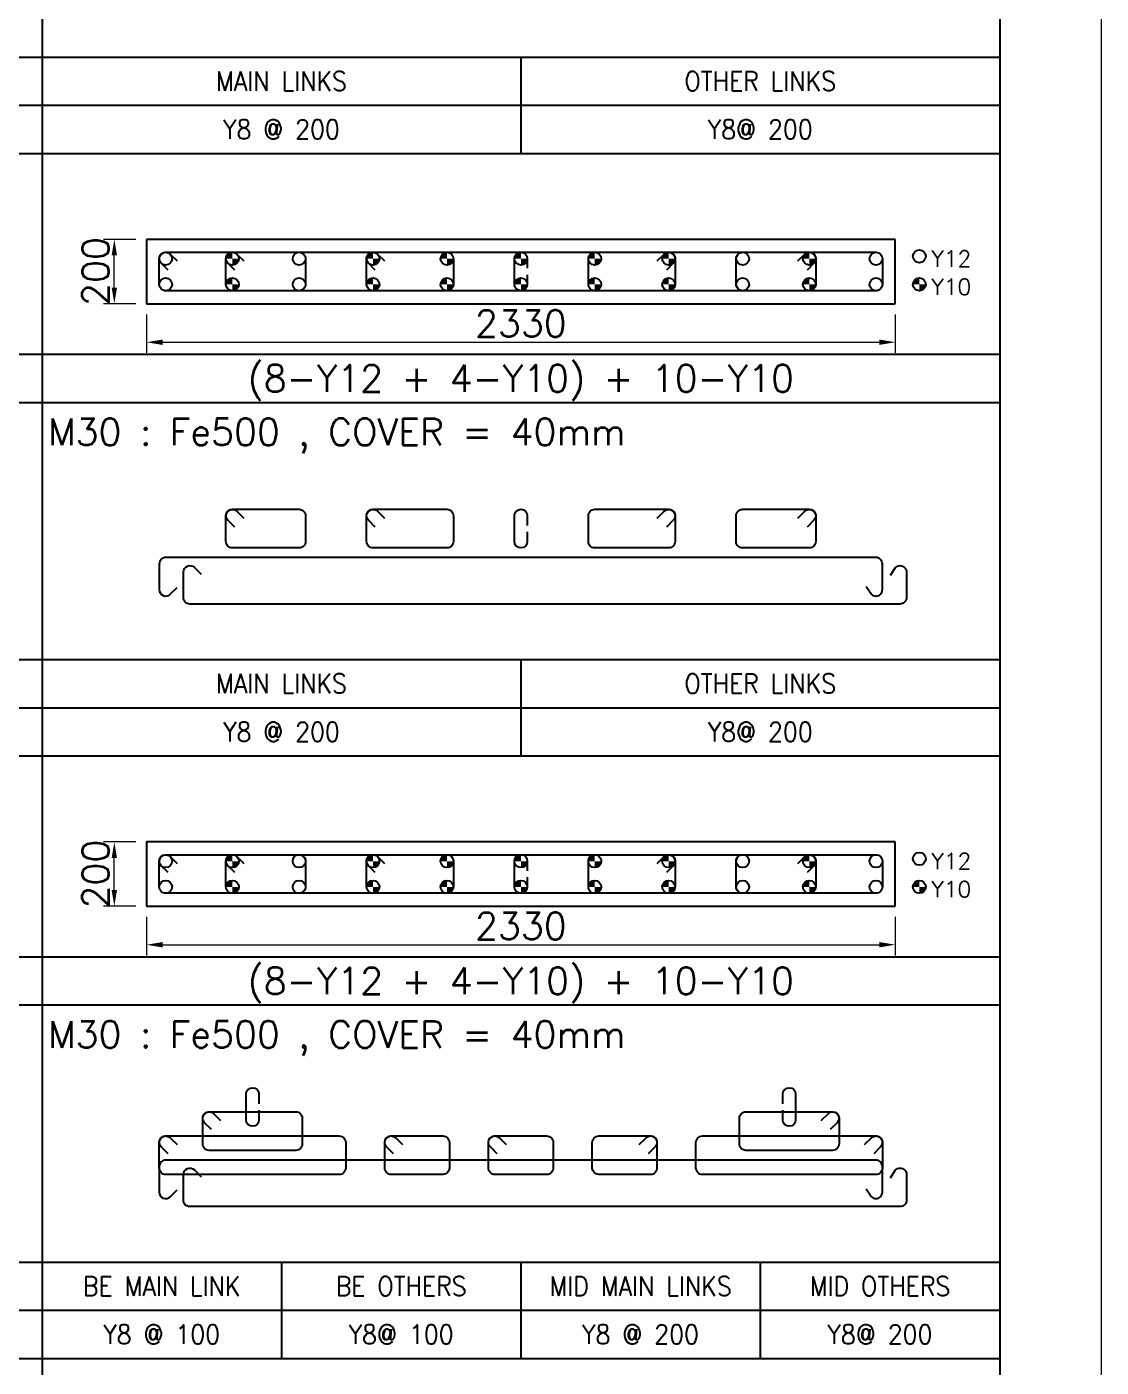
# Model space of a CAD drawing. Header units: millimetres. Extents: x -28339001 to -28288919, y 786803 to 887141.
# Drawn here: x -28324686 to -28314656, y 849219 to 861733 of the extents above; entities that cross this region are included whole.
import ezdxf
from ezdxf.enums import TextEntityAlignment as Align

# ---------------------------------------------------------------- set-up
doc = ezdxf.new("R2010")
doc.units = ezdxf.units.MM
doc.header["$LTSCALE"] = 1000
doc.header["$MEASUREMENT"] = 0
doc.header["$PDMODE"] = 34
doc.header["$PDSIZE"] = -8
doc.layers.get('0').update_dxf_attribs({"lineweight": 5})
for name, color, linetype in [('04 NORMAL TEXT.', 4, 'Continuous'), ('09 COL TEXT-SCH', 2, 'Continuous'), ('14 REINF', 6, 'Continuous'), ('22 TABLE FRAME', 5, 'Continuous'), ('23 STIRRUPS', 5, 'Continuous'), ('TEXT', 4, 'Continuous')]:
    doc.layers.add(name, color=color, linetype=linetype)
doc.layers.add('19 COLUMN', color=1, linetype='Continuous', lineweight=25)
doc.styles.add('ROMANS', font='simplex.shx')
doc.dimstyles.new('D 50', dxfattribs={"dimscale": 100, "dimtxt": 3, "dimasz": 1.5, "dimexe": 1, "dimexo": 1, "dimgap": 0.5, "dimtad": 1, "dimdec": 0, "dimdsep": 46, "dimtxsty": 'ROMANS', "dimcen": 2.5, "dimclrd": 5, "dimclre": 5, "dimclrt": 4, "dimadec": 0, "dimazin": 0, "dimtfac": 1, "dimtdec": 0, "dimtmove": 0, "dimatfit": 3, "dimfxl": 1, "dimlwd": 0, "dimlwe": 0, "dimarcsym": 0})

# ---------------------------------------------------------------- blocks, each defined once
blk = doc.blocks.new('*D52')
at = {"color": 5, "lineweight": 0, "transparency": 16777216}
for p, q in [((-28323568.5659, 853423.0245), (-28323568.5659, 853063.0245)), ((-28316578.5659, 853423.0245), (-28316578.5659, 853063.0245)), ((-28323418.5659, 853163.0245), (-28316728.5659, 853163.0245))]:
    blk.add_line(p, q, dxfattribs=at)
at = {"color": 5, "transparency": 16777216}
for points in [[(-28323418.5659, 853188.0245), (-28323418.5659, 853138.0245), (-28323568.5659, 853163.0245)], [(-28316728.5659, 853138.0245), (-28316728.5659, 853188.0245), (-28316578.5659, 853163.0245)]]:
    blk.add_solid(points, dxfattribs=at)
at = {"layer": 'Defpoints', "color": 0, "transparency": 16777216}
for p in [(-28323568.5659, 853523.0245), (-28316578.5659, 853523.0245), (-28316578.5659, 853163.0245)]:
    blk.add_point(p, dxfattribs=at)
at = {"color": 4, "transparency": 16777216, "insert": (-28320073.5659, 853338.0245), "char_height": 250, "attachment_point": 5, "style": 'ROMANS'}
blk.add_mtext('2330', dxfattribs=at)
blk = doc.blocks.new('*D53')
at = {"color": 5, "lineweight": 0, "transparency": 16777216}
for p, q in [((-28323668.5659, 854123.0245), (-28323968.5659, 854123.0245)), ((-28323868.5659, 853673.0245), (-28323868.5659, 853973.0245)), ((-28323668.5659, 853523.0245), (-28323968.5659, 853523.0245))]:
    blk.add_line(p, q, dxfattribs=at)
at = {"color": 5, "transparency": 16777216}
for points in [[(-28323843.5659, 853973.0245), (-28323893.5659, 853973.0245), (-28323868.5659, 854123.0245)], [(-28323893.5659, 853673.0245), (-28323843.5659, 853673.0245), (-28323868.5659, 853523.0245)]]:
    blk.add_solid(points, dxfattribs=at)
at = {"layer": 'Defpoints', "color": 0, "transparency": 16777216}
for p in [(-28323868.5659, 854123.0245), (-28323568.5659, 854123.0245), (-28323568.5659, 853523.0245)]:
    blk.add_point(p, dxfattribs=at)
at = {"color": 4, "transparency": 16777216, "insert": (-28324043.5659, 853823.0245), "char_height": 250, "attachment_point": 5, "rotation": 90, "style": 'ROMANS'}
blk.add_mtext('200', dxfattribs=at)
blk = doc.blocks.new('*D54')
at = {"color": 5, "lineweight": 0, "transparency": 16777216}
for p, q in [((-28323568.5659, 859048.0245), (-28323568.5659, 858688.0245)), ((-28316578.5659, 859048.0245), (-28316578.5659, 858688.0245)), ((-28323418.5659, 858788.0245), (-28316728.5659, 858788.0245))]:
    blk.add_line(p, q, dxfattribs=at)
at = {"color": 5, "transparency": 16777216}
for points in [[(-28323418.5659, 858813.0245), (-28323418.5659, 858763.0245), (-28323568.5659, 858788.0245)], [(-28316728.5659, 858763.0245), (-28316728.5659, 858813.0245), (-28316578.5659, 858788.0245)]]:
    blk.add_solid(points, dxfattribs=at)
at = {"layer": 'Defpoints', "color": 0, "transparency": 16777216}
for p in [(-28323568.5659, 859148.0245), (-28316578.5659, 859148.0245), (-28316578.5659, 858788.0245)]:
    blk.add_point(p, dxfattribs=at)
at = {"color": 4, "transparency": 16777216, "insert": (-28320073.5659, 858963.0245), "char_height": 250, "attachment_point": 5, "style": 'ROMANS'}
blk.add_mtext('2330', dxfattribs=at)
blk = doc.blocks.new('*D139')
at = {"color": 5, "lineweight": 0, "transparency": 16777216}
for p, q in [((-28323668.5659, 859748.0245), (-28323968.5659, 859748.0245)), ((-28323868.5659, 859298.0245), (-28323868.5659, 859598.0245)), ((-28323668.5659, 859148.0245), (-28323968.5659, 859148.0245))]:
    blk.add_line(p, q, dxfattribs=at)
at = {"color": 5, "transparency": 16777216}
for points in [[(-28323843.5659, 859598.0245), (-28323893.5659, 859598.0245), (-28323868.5659, 859748.0245)], [(-28323893.5659, 859298.0245), (-28323843.5659, 859298.0245), (-28323868.5659, 859148.0245)]]:
    blk.add_solid(points, dxfattribs=at)
at = {"layer": 'Defpoints', "color": 0, "transparency": 16777216}
for p in [(-28323868.5659, 859748.0245), (-28323568.5659, 859748.0245), (-28323568.5659, 859148.0245)]:
    blk.add_point(p, dxfattribs=at)
at = {"color": 4, "transparency": 16777216, "insert": (-28324043.5659, 859448.0245), "char_height": 250, "attachment_point": 5, "rotation": 90, "style": 'ROMANS'}
blk.add_mtext('200', dxfattribs=at)

msp = doc.modelspace()

# ---------------------------------------------------------------- hatches: boundary and pattern name
at = {"layer": '14 REINF'}
h = msp.add_hatch(color=6, dxfattribs=at)
edge = h.paths.add_edge_path(flags=0)
edge.add_line((-28322826.1, 859568), (-28322766.1, 859568))
edge.add_line((-28322766.1, 859568), (-28322766.1, 859628))
edge.add_arc((-28322766.1, 859568), 60, 90, 180)
edge = h.paths.add_edge_path(flags=0)
edge.add_line((-28322706.1, 859568), (-28322766.1, 859568))
edge.add_line((-28322766.1, 859568), (-28322766.1, 859508))
edge.add_arc((-28322766.1, 859568), 60, 270, 360)
h = msp.add_hatch(color=6, dxfattribs=at)
edge = h.paths.add_edge_path(flags=0)
edge.add_line((-28321513.6, 859568), (-28321453.6, 859568))
edge.add_line((-28321453.6, 859568), (-28321453.6, 859628))
edge.add_arc((-28321453.6, 859568), 60, 90, 180)
edge = h.paths.add_edge_path(flags=0)
edge.add_line((-28321393.6, 859568), (-28321453.6, 859568))
edge.add_line((-28321453.6, 859568), (-28321453.6, 859508))
edge.add_arc((-28321453.6, 859568), 60, 270, 360)
h = msp.add_hatch(color=6, dxfattribs=at)
edge = h.paths.add_edge_path(flags=0)
edge.add_line((-28320823.6, 859568), (-28320763.6, 859568))
edge.add_line((-28320763.6, 859568), (-28320763.6, 859628))
edge.add_arc((-28320763.6, 859568), 60, 90, 180)
edge = h.paths.add_edge_path(flags=0)
edge.add_line((-28320703.6, 859568), (-28320763.6, 859568))
edge.add_line((-28320763.6, 859568), (-28320763.6, 859508))
edge.add_arc((-28320763.6, 859568), 60, 270, 360)
h = msp.add_hatch(color=6, dxfattribs=at)
edge = h.paths.add_edge_path(flags=0)
edge.add_line((-28320133.6, 859568), (-28320073.6, 859568))
edge.add_line((-28320073.6, 859568), (-28320073.6, 859628))
edge.add_arc((-28320073.6, 859568), 60, 90, 180)
edge = h.paths.add_edge_path(flags=0)
edge.add_line((-28320013.6, 859568), (-28320073.6, 859568))
edge.add_line((-28320073.6, 859568), (-28320073.6, 859508))
edge.add_arc((-28320073.6, 859568), 60, 270, 360)
h = msp.add_hatch(color=6, dxfattribs=at)
edge = h.paths.add_edge_path(flags=0)
edge.add_line((-28319443.6, 859568), (-28319383.6, 859568))
edge.add_line((-28319383.6, 859568), (-28319383.6, 859628))
edge.add_arc((-28319383.6, 859568), 60, 90, 180)
edge = h.paths.add_edge_path(flags=0)
edge.add_line((-28319323.6, 859568), (-28319383.6, 859568))
edge.add_line((-28319383.6, 859568), (-28319383.6, 859508))
edge.add_arc((-28319383.6, 859568), 60, 270, 360)
h = msp.add_hatch(color=6, dxfattribs=at)
edge = h.paths.add_edge_path(flags=0)
edge.add_line((-28318753.6, 859568), (-28318693.6, 859568))
edge.add_line((-28318693.6, 859568), (-28318693.6, 859628))
edge.add_arc((-28318693.6, 859568), 60, 90, 180)
edge = h.paths.add_edge_path(flags=0)
edge.add_line((-28318633.6, 859568), (-28318693.6, 859568))
edge.add_line((-28318693.6, 859568), (-28318693.6, 859508))
edge.add_arc((-28318693.6, 859568), 60, 270, 360)
h = msp.add_hatch(color=6, dxfattribs=at)
edge = h.paths.add_edge_path(flags=0)
edge.add_line((-28317441.1, 859568), (-28317381.1, 859568))
edge.add_line((-28317381.1, 859568), (-28317381.1, 859628))
edge.add_arc((-28317381.1, 859568), 60, 90, 180)
edge = h.paths.add_edge_path(flags=0)
edge.add_line((-28317321.1, 859568), (-28317381.1, 859568))
edge.add_line((-28317381.1, 859568), (-28317381.1, 859508))
edge.add_arc((-28317381.1, 859568), 60, 270, 360)
h = msp.add_hatch(color=6, dxfattribs=at)
edge = h.paths.add_edge_path(flags=0)
edge.add_line((-28322826.1, 859328), (-28322766.1, 859328))
edge.add_line((-28322766.1, 859328), (-28322766.1, 859388))
edge.add_arc((-28322766.1, 859328), 60, 90, 180)
edge = h.paths.add_edge_path(flags=0)
edge.add_line((-28322706.1, 859328), (-28322766.1, 859328))
edge.add_line((-28322766.1, 859328), (-28322766.1, 859268))
edge.add_arc((-28322766.1, 859328), 60, 270, 360)
h = msp.add_hatch(color=6, dxfattribs=at)
edge = h.paths.add_edge_path(flags=0)
edge.add_line((-28321513.6, 859328), (-28321453.6, 859328))
edge.add_line((-28321453.6, 859328), (-28321453.6, 859388))
edge.add_arc((-28321453.6, 859328), 60, 90, 180)
edge = h.paths.add_edge_path(flags=0)
edge.add_line((-28321393.6, 859328), (-28321453.6, 859328))
edge.add_line((-28321453.6, 859328), (-28321453.6, 859268))
edge.add_arc((-28321453.6, 859328), 60, 270, 360)
h = msp.add_hatch(color=6, dxfattribs=at)
edge = h.paths.add_edge_path(flags=0)
edge.add_line((-28320823.6, 859328), (-28320763.6, 859328))
edge.add_line((-28320763.6, 859328), (-28320763.6, 859388))
edge.add_arc((-28320763.6, 859328), 60, 90, 180)
edge = h.paths.add_edge_path(flags=0)
edge.add_line((-28320703.6, 859328), (-28320763.6, 859328))
edge.add_line((-28320763.6, 859328), (-28320763.6, 859268))
edge.add_arc((-28320763.6, 859328), 60, 270, 360)
h = msp.add_hatch(color=6, dxfattribs=at)
edge = h.paths.add_edge_path(flags=0)
edge.add_line((-28320133.6, 859328), (-28320073.6, 859328))
edge.add_line((-28320073.6, 859328), (-28320073.6, 859388))
edge.add_arc((-28320073.6, 859328), 60, 90, 180)
edge = h.paths.add_edge_path(flags=0)
edge.add_line((-28320013.6, 859328), (-28320073.6, 859328))
edge.add_line((-28320073.6, 859328), (-28320073.6, 859268))
edge.add_arc((-28320073.6, 859328), 60, 270, 360)
h = msp.add_hatch(color=6, dxfattribs=at)
edge = h.paths.add_edge_path(flags=0)
edge.add_line((-28319443.6, 859328), (-28319383.6, 859328))
edge.add_line((-28319383.6, 859328), (-28319383.6, 859388))
edge.add_arc((-28319383.6, 859328), 60, 90, 180)
edge = h.paths.add_edge_path(flags=0)
edge.add_line((-28319323.6, 859328), (-28319383.6, 859328))
edge.add_line((-28319383.6, 859328), (-28319383.6, 859268))
edge.add_arc((-28319383.6, 859328), 60, 270, 360)
h = msp.add_hatch(color=6, dxfattribs=at)
edge = h.paths.add_edge_path(flags=0)
edge.add_line((-28318753.6, 859328), (-28318693.6, 859328))
edge.add_line((-28318693.6, 859328), (-28318693.6, 859388))
edge.add_arc((-28318693.6, 859328), 60, 90, 180)
edge = h.paths.add_edge_path(flags=0)
edge.add_line((-28318633.6, 859328), (-28318693.6, 859328))
edge.add_line((-28318693.6, 859328), (-28318693.6, 859268))
edge.add_arc((-28318693.6, 859328), 60, 270, 360)
h = msp.add_hatch(color=6, dxfattribs=at)
edge = h.paths.add_edge_path(flags=0)
edge.add_line((-28317441.1, 859328), (-28317381.1, 859328))
edge.add_line((-28317381.1, 859328), (-28317381.1, 859388))
edge.add_arc((-28317381.1, 859328), 60, 90, 180)
edge = h.paths.add_edge_path(flags=0)
edge.add_line((-28317321.1, 859328), (-28317381.1, 859328))
edge.add_line((-28317381.1, 859328), (-28317381.1, 859268))
edge.add_arc((-28317381.1, 859328), 60, 270, 360)
h = msp.add_hatch(color=6, dxfattribs=at)
edge = h.paths.add_edge_path(flags=0)
edge.add_line((-28316413.6, 859328), (-28316353.6, 859328))
edge.add_line((-28316353.6, 859328), (-28316353.6, 859388))
edge.add_arc((-28316353.6, 859328), 60, 90, 180)
edge = h.paths.add_edge_path(flags=0)
edge.add_line((-28316293.6, 859328), (-28316353.6, 859328))
edge.add_line((-28316353.6, 859328), (-28316353.6, 859268))
edge.add_arc((-28316353.6, 859328), 60, 270, 360)
h = msp.add_hatch(color=6, dxfattribs=at)
edge = h.paths.add_edge_path(flags=0)
edge.add_line((-28322826.1, 853943), (-28322766.1, 853943))
edge.add_line((-28322766.1, 853943), (-28322766.1, 854003))
edge.add_arc((-28322766.1, 853943), 60, 90, 180)
edge = h.paths.add_edge_path(flags=0)
edge.add_line((-28322706.1, 853943), (-28322766.1, 853943))
edge.add_line((-28322766.1, 853943), (-28322766.1, 853883))
edge.add_arc((-28322766.1, 853943), 60, 270, 360)
h = msp.add_hatch(color=6, dxfattribs=at)
edge = h.paths.add_edge_path(flags=0)
edge.add_line((-28321513.6, 853943), (-28321453.6, 853943))
edge.add_line((-28321453.6, 853943), (-28321453.6, 854003))
edge.add_arc((-28321453.6, 853943), 60, 90, 180)
edge = h.paths.add_edge_path(flags=0)
edge.add_line((-28321393.6, 853943), (-28321453.6, 853943))
edge.add_line((-28321453.6, 853943), (-28321453.6, 853883))
edge.add_arc((-28321453.6, 853943), 60, 270, 360)
h = msp.add_hatch(color=6, dxfattribs=at)
edge = h.paths.add_edge_path(flags=0)
edge.add_line((-28320823.6, 853943), (-28320763.6, 853943))
edge.add_line((-28320763.6, 853943), (-28320763.6, 854003))
edge.add_arc((-28320763.6, 853943), 60, 90, 180)
edge = h.paths.add_edge_path(flags=0)
edge.add_line((-28320703.6, 853943), (-28320763.6, 853943))
edge.add_line((-28320763.6, 853943), (-28320763.6, 853883))
edge.add_arc((-28320763.6, 853943), 60, 270, 360)
h = msp.add_hatch(color=6, dxfattribs=at)
edge = h.paths.add_edge_path(flags=0)
edge.add_line((-28320133.6, 853943), (-28320073.6, 853943))
edge.add_line((-28320073.6, 853943), (-28320073.6, 854003))
edge.add_arc((-28320073.6, 853943), 60, 90, 180)
edge = h.paths.add_edge_path(flags=0)
edge.add_line((-28320013.6, 853943), (-28320073.6, 853943))
edge.add_line((-28320073.6, 853943), (-28320073.6, 853883))
edge.add_arc((-28320073.6, 853943), 60, 270, 360)
h = msp.add_hatch(color=6, dxfattribs=at)
edge = h.paths.add_edge_path(flags=0)
edge.add_line((-28319443.6, 853943), (-28319383.6, 853943))
edge.add_line((-28319383.6, 853943), (-28319383.6, 854003))
edge.add_arc((-28319383.6, 853943), 60, 90, 180)
edge = h.paths.add_edge_path(flags=0)
edge.add_line((-28319323.6, 853943), (-28319383.6, 853943))
edge.add_line((-28319383.6, 853943), (-28319383.6, 853883))
edge.add_arc((-28319383.6, 853943), 60, 270, 360)
h = msp.add_hatch(color=6, dxfattribs=at)
edge = h.paths.add_edge_path(flags=0)
edge.add_line((-28318753.6, 853943), (-28318693.6, 853943))
edge.add_line((-28318693.6, 853943), (-28318693.6, 854003))
edge.add_arc((-28318693.6, 853943), 60, 90, 180)
edge = h.paths.add_edge_path(flags=0)
edge.add_line((-28318633.6, 853943), (-28318693.6, 853943))
edge.add_line((-28318693.6, 853943), (-28318693.6, 853883))
edge.add_arc((-28318693.6, 853943), 60, 270, 360)
h = msp.add_hatch(color=6, dxfattribs=at)
edge = h.paths.add_edge_path(flags=0)
edge.add_line((-28317441.1, 853943), (-28317381.1, 853943))
edge.add_line((-28317381.1, 853943), (-28317381.1, 854003))
edge.add_arc((-28317381.1, 853943), 60, 90, 180)
edge = h.paths.add_edge_path(flags=0)
edge.add_line((-28317321.1, 853943), (-28317381.1, 853943))
edge.add_line((-28317381.1, 853943), (-28317381.1, 853883))
edge.add_arc((-28317381.1, 853943), 60, 270, 360)
h = msp.add_hatch(color=6, dxfattribs=at)
edge = h.paths.add_edge_path(flags=0)
edge.add_line((-28322826.1, 853703), (-28322766.1, 853703))
edge.add_line((-28322766.1, 853703), (-28322766.1, 853763))
edge.add_arc((-28322766.1, 853703), 60, 90, 180)
edge = h.paths.add_edge_path(flags=0)
edge.add_line((-28322706.1, 853703), (-28322766.1, 853703))
edge.add_line((-28322766.1, 853703), (-28322766.1, 853643))
edge.add_arc((-28322766.1, 853703), 60, 270, 360)
h = msp.add_hatch(color=6, dxfattribs=at)
edge = h.paths.add_edge_path(flags=0)
edge.add_line((-28321513.6, 853703), (-28321453.6, 853703))
edge.add_line((-28321453.6, 853703), (-28321453.6, 853763))
edge.add_arc((-28321453.6, 853703), 60, 90, 180)
edge = h.paths.add_edge_path(flags=0)
edge.add_line((-28321393.6, 853703), (-28321453.6, 853703))
edge.add_line((-28321453.6, 853703), (-28321453.6, 853643))
edge.add_arc((-28321453.6, 853703), 60, 270, 360)
h = msp.add_hatch(color=6, dxfattribs=at)
edge = h.paths.add_edge_path(flags=0)
edge.add_line((-28320823.6, 853703), (-28320763.6, 853703))
edge.add_line((-28320763.6, 853703), (-28320763.6, 853763))
edge.add_arc((-28320763.6, 853703), 60, 90, 180)
edge = h.paths.add_edge_path(flags=0)
edge.add_line((-28320703.6, 853703), (-28320763.6, 853703))
edge.add_line((-28320763.6, 853703), (-28320763.6, 853643))
edge.add_arc((-28320763.6, 853703), 60, 270, 360)
h = msp.add_hatch(color=6, dxfattribs=at)
edge = h.paths.add_edge_path(flags=0)
edge.add_line((-28320133.6, 853703), (-28320073.6, 853703))
edge.add_line((-28320073.6, 853703), (-28320073.6, 853763))
edge.add_arc((-28320073.6, 853703), 60, 90, 180)
edge = h.paths.add_edge_path(flags=0)
edge.add_line((-28320013.6, 853703), (-28320073.6, 853703))
edge.add_line((-28320073.6, 853703), (-28320073.6, 853643))
edge.add_arc((-28320073.6, 853703), 60, 270, 360)
h = msp.add_hatch(color=6, dxfattribs=at)
edge = h.paths.add_edge_path(flags=0)
edge.add_line((-28319443.6, 853703), (-28319383.6, 853703))
edge.add_line((-28319383.6, 853703), (-28319383.6, 853763))
edge.add_arc((-28319383.6, 853703), 60, 90, 180)
edge = h.paths.add_edge_path(flags=0)
edge.add_line((-28319323.6, 853703), (-28319383.6, 853703))
edge.add_line((-28319383.6, 853703), (-28319383.6, 853643))
edge.add_arc((-28319383.6, 853703), 60, 270, 360)
h = msp.add_hatch(color=6, dxfattribs=at)
edge = h.paths.add_edge_path(flags=0)
edge.add_line((-28318753.6, 853703), (-28318693.6, 853703))
edge.add_line((-28318693.6, 853703), (-28318693.6, 853763))
edge.add_arc((-28318693.6, 853703), 60, 90, 180)
edge = h.paths.add_edge_path(flags=0)
edge.add_line((-28318633.6, 853703), (-28318693.6, 853703))
edge.add_line((-28318693.6, 853703), (-28318693.6, 853643))
edge.add_arc((-28318693.6, 853703), 60, 270, 360)
h = msp.add_hatch(color=6, dxfattribs=at)
edge = h.paths.add_edge_path(flags=0)
edge.add_line((-28317441.1, 853703), (-28317381.1, 853703))
edge.add_line((-28317381.1, 853703), (-28317381.1, 853763))
edge.add_arc((-28317381.1, 853703), 60, 90, 180)
edge = h.paths.add_edge_path(flags=0)
edge.add_line((-28317321.1, 853703), (-28317381.1, 853703))
edge.add_line((-28317381.1, 853703), (-28317381.1, 853643))
edge.add_arc((-28317381.1, 853703), 60, 270, 360)
h = msp.add_hatch(color=6, dxfattribs=at)
edge = h.paths.add_edge_path(flags=0)
edge.add_line((-28316413.6, 853703), (-28316353.6, 853703))
edge.add_line((-28316353.6, 853703), (-28316353.6, 853763))
edge.add_arc((-28316353.6, 853703), 60, 90, 180)
edge = h.paths.add_edge_path(flags=0)
edge.add_line((-28316293.6, 853703), (-28316353.6, 853703))
edge.add_line((-28316353.6, 853703), (-28316353.6, 853643))
edge.add_arc((-28316353.6, 853703), 60, 270, 360)

# ---------------------------------------------------------------- linework, layer by layer
msp.add_lwpolyline([(-28339000.9, 869475.8), (-28314656.1, 869475.8), (-28314656.1, 801975.8), (-28339000.9, 801975.8)], close=True)
at = {"layer": '14 REINF', "color": 6}
for centre in [(-28323388.6, 859568), (-28322766.1, 859568), (-28322143.6, 859568), (-28321453.6, 859568), (-28320763.6, 859568), (-28320073.6, 859568), (-28319383.6, 859568), (-28318693.6, 859568), (-28318003.6, 859568), (-28317381.1, 859568), (-28316758.6, 859568), (-28316353.6, 859590.5), (-28323388.6, 859328), (-28322766.1, 859328), (-28322143.6, 859328), (-28321453.6, 859328), (-28320763.6, 859328), (-28320073.6, 859328), (-28319383.6, 859328), (-28318693.6, 859328), (-28318003.6, 859328), (-28317381.1, 859328), (-28316758.6, 859328), (-28316353.6, 859328), (-28323388.6, 853943), (-28322766.1, 853943), (-28322143.6, 853943), (-28321453.6, 853943), (-28320763.6, 853943), (-28320073.6, 853943), (-28319383.6, 853943), (-28318693.6, 853943), (-28318003.6, 853943), (-28317381.1, 853943), (-28316758.6, 853943), (-28316353.6, 853965.5), (-28323388.6, 853703), (-28322766.1, 853703), (-28322143.6, 853703), (-28321453.6, 853703), (-28320763.6, 853703), (-28320073.6, 853703), (-28319383.6, 853703), (-28318693.6, 853703), (-28318003.6, 853703), (-28317381.1, 853703), (-28316758.6, 853703), (-28316353.6, 853703)]:
    msp.add_circle(centre, 60, dxfattribs=at)
at = {"layer": '19 COLUMN', "color": 4}
for points in [[(-28316578.6, 859748), (-28323568.6, 859748)], [(-28323568.6, 859748), (-28323568.6, 859148)], [(-28316578.6, 859148), (-28316578.6, 859748)], [(-28323568.6, 859148), (-28316578.6, 859148)], [(-28316578.6, 854123), (-28323568.6, 854123)], [(-28323568.6, 854123), (-28323568.6, 853523)], [(-28316578.6, 853523), (-28316578.6, 854123)], [(-28323568.6, 853523), (-28316578.6, 853523)]]:
    msp.add_lwpolyline(points, dxfattribs=at)
at = {"layer": '22 TABLE FRAME', "color": 5, "linetype": 'Continuous'}
for p, q in [((-28324543.6, 863850.8), (-28324543.6, 789225.8)), ((-28315603.6, 863850.8), (-28315603.6, 789225.8)), ((-28332493.6, 861450.8), (-28315603.6, 861450.8)), ((-28320073.6, 861450.8), (-28320073.6, 860550.8)), ((-28332493.6, 861000.8), (-28315603.6, 861000.8)), ((-28332493.6, 860550.8), (-28315603.6, 860550.8)), ((-28332493.6, 858675.8), (-28315603.6, 858675.8)), ((-28336993.6, 858225.8), (-28315603.6, 858225.8)), ((-28332493.6, 855825.8), (-28315603.6, 855825.8)), ((-28320073.6, 855825.8), (-28320073.6, 854925.8)), ((-28332493.6, 855375.8), (-28315603.6, 855375.8)), ((-28332493.6, 854925.8), (-28315603.6, 854925.8)), ((-28332493.6, 853050.8), (-28315603.6, 853050.8)), ((-28336993.6, 852600.8), (-28315603.6, 852600.8)), ((-28332493.6, 850200.8), (-28315603.6, 850200.8)), ((-28322308.6, 850200.8), (-28322308.6, 849300.8)), ((-28320073.6, 850200.8), (-28320073.6, 849300.8)), ((-28317838.6, 850200.8), (-28317838.6, 849300.8)), ((-28332493.6, 849750.8), (-28315603.6, 849750.8)), ((-28332493.6, 849300.8), (-28315603.6, 849300.8))]:
    msp.add_line(p, q, dxfattribs=at)
at = {"layer": '23 STIRRUPS', "color": 5}
for points in [[(-28323367.4, 859462), (-28323431, 859525.6, -0.668178), (-28323388.6, 859628), (-28316758.6, 859628, -0.4142136), (-28316698.6, 859568), (-28316698.6, 859328, -0.4142136), (-28316758.6, 859268), (-28323388.6, 859268, -0.4142136), (-28323448.6, 859328), (-28323448.6, 859568, -0.6681793), (-28323346.1, 859610.5), (-28323282.5, 859546.8)], [(-28322744.9, 859462), (-28322808.5, 859525.6, -0.668178), (-28322766.1, 859628), (-28322143.6, 859628, -0.4142136), (-28322083.6, 859568), (-28322083.6, 859328, -0.4142136), (-28322143.6, 859268), (-28322766.1, 859268, -0.4142136), (-28322826.1, 859328), (-28322826.1, 859568, -0.6681793), (-28322723.6, 859610.5), (-28322660, 859546.8)], [(-28321432.4, 859462), (-28321496, 859525.6, -0.668178), (-28321453.6, 859628), (-28320763.6, 859628, -0.4142136), (-28320703.6, 859568), (-28320703.6, 859328, -0.4142136), (-28320763.6, 859268), (-28321453.6, 859268, -0.4142136), (-28321513.6, 859328), (-28321513.6, 859568, -0.6681793), (-28321411.1, 859610.5), (-28321347.5, 859546.8)], [(-28320013.6, 859418), (-28320013.6, 859328, -1), (-28320133.6, 859328), (-28320133.6, 859568, -1), (-28320013.6, 859568), (-28320013.6, 859478)], [(-28318799.6, 859546.8), (-28318736, 859610.5, -0.6681793), (-28318633.6, 859568), (-28318633.6, 859328, -0.4142136), (-28318693.6, 859268), (-28319383.6, 859268, -0.4142136), (-28319443.6, 859328), (-28319443.6, 859568, -0.4142136), (-28319383.6, 859628), (-28318693.6, 859628, -0.668178), (-28318651.1, 859525.6), (-28318714.8, 859462)], [(-28317487.1, 859546.8), (-28317423.5, 859610.5, -0.6681793), (-28317321.1, 859568), (-28317321.1, 859328, -0.4142136), (-28317381.1, 859268), (-28318003.6, 859268, -0.4142136), (-28318063.6, 859328), (-28318063.6, 859568, -0.4142136), (-28318003.6, 859628), (-28317381.1, 859628, -0.668178), (-28317338.6, 859525.6), (-28317402.3, 859462)], [(-28322744.9, 857062), (-28322808.5, 857125.6, -0.668178), (-28322766.1, 857228), (-28322143.6, 857228, -0.4142136), (-28322083.6, 857168), (-28322083.6, 856928, -0.4142136), (-28322143.6, 856868), (-28322766.1, 856868, -0.4142136), (-28322826.1, 856928), (-28322826.1, 857168, -0.6681793), (-28322723.6, 857210.5), (-28322660, 857146.8)], [(-28321432.4, 857062), (-28321496, 857125.6, -0.668178), (-28321453.6, 857228), (-28320763.6, 857228, -0.4142136), (-28320703.6, 857168), (-28320703.6, 856928, -0.4142136), (-28320763.6, 856868), (-28321453.6, 856868, -0.4142136), (-28321513.6, 856928), (-28321513.6, 857168, -0.6681793), (-28321411.1, 857210.5), (-28321347.5, 857146.8)], [(-28320013.6, 857018), (-28320013.6, 856928, -1), (-28320133.6, 856928), (-28320133.6, 857168, -1), (-28320013.6, 857168), (-28320013.6, 857078)], [(-28318799.6, 857146.8), (-28318736, 857210.5, -0.6681793), (-28318633.6, 857168), (-28318633.6, 856928, -0.4142136), (-28318693.6, 856868), (-28319383.6, 856868, -0.4142136), (-28319443.6, 856928), (-28319443.6, 857168, -0.4142136), (-28319383.6, 857228), (-28318693.6, 857228, -0.668178), (-28318651.1, 857125.6), (-28318714.8, 857062)], [(-28317487.1, 857146.8), (-28317423.5, 857210.5, -0.6681793), (-28317321.1, 857168), (-28317321.1, 856928, -0.4142136), (-28317381.1, 856868), (-28318003.6, 856868, -0.4142136), (-28318063.6, 856928), (-28318063.6, 857168, -0.4142136), (-28318003.6, 857228), (-28317381.1, 857228, -0.668178), (-28317338.6, 857125.6), (-28317402.3, 857062)], [(-28316848.6, 856508), (-28316801, 856435.6, 0.1989119), (-28316758.6, 856418, 0.4142136), (-28316698.6, 856478), (-28316698.6, 856718, 0.4142136), (-28316758.6, 856778), (-28323388.6, 856778, 0.4142136), (-28323448.6, 856718), (-28323448.6, 856478, 0.6681793), (-28323346.1, 856435.6), (-28323282.5, 856499.2)], [(-28316623.6, 856613), (-28316576, 856685.5, -0.1989119), (-28316533.6, 856703, -0.4142136), (-28316473.6, 856643), (-28316473.6, 856403, -0.4142136), (-28316533.6, 856343), (-28323163.6, 856343, -0.4142136), (-28323223.6, 856403), (-28323223.6, 856643, -0.6681793), (-28323121.1, 856685.5), (-28323057.5, 856621.8)], [(-28323367.4, 853837), (-28323431, 853900.6, -0.668178), (-28323388.6, 854003), (-28316758.6, 854003, -0.4142136), (-28316698.6, 853943), (-28316698.6, 853703, -0.4142136), (-28316758.6, 853643), (-28323388.6, 853643, -0.4142136), (-28323448.6, 853703), (-28323448.6, 853943, -0.6681793), (-28323346.1, 853985.5), (-28323282.5, 853921.8)], [(-28322744.9, 853837), (-28322808.5, 853900.6, -0.668178), (-28322766.1, 854003), (-28322143.6, 854003, -0.4142136), (-28322083.6, 853943), (-28322083.6, 853703, -0.4142136), (-28322143.6, 853643), (-28322766.1, 853643, -0.4142136), (-28322826.1, 853703), (-28322826.1, 853943, -0.6681793), (-28322723.6, 853985.5), (-28322660, 853921.8)], [(-28321432.4, 853837), (-28321496, 853900.6, -0.668178), (-28321453.6, 854003), (-28320763.6, 854003, -0.4142136), (-28320703.6, 853943), (-28320703.6, 853703, -0.4142136), (-28320763.6, 853643), (-28321453.6, 853643, -0.4142136), (-28321513.6, 853703), (-28321513.6, 853943, -0.6681793), (-28321411.1, 853985.5), (-28321347.5, 853921.8)], [(-28320013.6, 853793), (-28320013.6, 853703, -1), (-28320133.6, 853703), (-28320133.6, 853943, -1), (-28320013.6, 853943), (-28320013.6, 853853)], [(-28318799.6, 853921.8), (-28318736, 853985.5, -0.6681793), (-28318633.6, 853943), (-28318633.6, 853703, -0.4142136), (-28318693.6, 853643), (-28319383.6, 853643, -0.4142136), (-28319443.6, 853703), (-28319443.6, 853943, -0.4142136), (-28319383.6, 854003), (-28318693.6, 854003, -0.668178), (-28318651.1, 853900.6), (-28318714.8, 853837)], [(-28317487.1, 853921.8), (-28317423.5, 853985.5, -0.6681793), (-28317321.1, 853943), (-28317321.1, 853703, -0.4142136), (-28317381.1, 853643), (-28318003.6, 853643, -0.4142136), (-28318063.6, 853703), (-28318063.6, 853943, -0.4142136), (-28318003.6, 854003), (-28317381.1, 854003, -0.668178), (-28317338.6, 853900.6), (-28317402.3, 853837)], [(-28322518.6, 851618), (-28322518.6, 851528, -1), (-28322638.6, 851528), (-28322638.6, 851768, -1), (-28322518.6, 851768), (-28322518.6, 851678)], [(-28317628.6, 851678), (-28317628.6, 851768, -1), (-28317508.6, 851768), (-28317508.6, 851528, -1), (-28317628.6, 851528), (-28317628.6, 851618)], [(-28322962.4, 851437), (-28323026, 851500.6, -0.668178), (-28322983.6, 851603), (-28322173.6, 851603, -0.4142136), (-28322113.6, 851543), (-28322113.6, 851303, -0.4142136), (-28322173.6, 851243), (-28322983.6, 851243, -0.4142136), (-28323043.6, 851303), (-28323043.6, 851543, -0.6681793), (-28322941.1, 851585.5), (-28322877.5, 851521.8)], [(-28317269.6, 851521.8), (-28317206, 851585.5, -0.6681793), (-28317103.6, 851543), (-28317103.6, 851303, -0.4142136), (-28317163.6, 851243), (-28317973.6, 851243, -0.4142136), (-28318033.6, 851303), (-28318033.6, 851543, -0.4142136), (-28317973.6, 851603), (-28317163.6, 851603, -0.668178), (-28317121.1, 851500.6), (-28317184.8, 851437)], [(-28323367.4, 851212), (-28323431, 851275.6, -0.668178), (-28323388.6, 851378), (-28321768.6, 851378, -0.4142136), (-28321708.6, 851318), (-28321708.6, 851078, -0.4142136), (-28321768.6, 851018), (-28323388.6, 851018, -0.4142136), (-28323448.6, 851078), (-28323448.6, 851318, -0.6681793), (-28323346.1, 851360.5), (-28323282.5, 851296.8)], [(-28321263.1, 851212), (-28321326.7, 851275.6, -0.6682232), (-28321284.3, 851378), (-28320800, 851378, -0.4141037), (-28320740, 851318), (-28320740, 851078, -0.4141037), (-28320800, 851018), (-28321284.3, 851018, -0.4142502), (-28321344.3, 851078), (-28321344.3, 851318, -0.6681793), (-28321241.9, 851360.5), (-28321178.2, 851296.8)], [(-28320294.5, 851212), (-28320358.2, 851275.6, -0.6683588), (-28320315.7, 851378), (-28319831.4, 851378, -0.41436), (-28319771.4, 851318), (-28319771.4, 851078, -0.41436), (-28319831.4, 851018), (-28320315.7, 851018, -0.41436), (-28320375.7, 851078), (-28320375.7, 851318, -0.6681793), (-28320273.3, 851360.5), (-28320209.7, 851296.8)], [(-28318968.9, 851296.8), (-28318905.3, 851360.5, -0.6681793), (-28318802.8, 851318), (-28318802.8, 851078, -0.4142502), (-28318862.8, 851018), (-28319347.1, 851018, -0.4141037), (-28319407.1, 851078), (-28319407.1, 851318, -0.4141037), (-28319347.1, 851378), (-28318862.8, 851378, -0.6682232), (-28318820.4, 851275.6), (-28318884.1, 851212)], [(-28316864.6, 851296.8), (-28316801, 851360.5, -0.6681793), (-28316698.6, 851318), (-28316698.6, 851078, -0.4142136), (-28316758.6, 851018), (-28318378.6, 851018, -0.4142136), (-28318438.6, 851078), (-28318438.6, 851318, -0.4142136), (-28318378.6, 851378), (-28316758.6, 851378, -0.668178), (-28316716.1, 851275.6), (-28316779.8, 851212)], [(-28316848.6, 850883), (-28316801, 850810.6, 0.1989119), (-28316758.6, 850793, 0.4142136), (-28316698.6, 850853), (-28316698.6, 851093, 0.4142136), (-28316758.6, 851153), (-28323388.6, 851153, 0.4142136), (-28323448.6, 851093), (-28323448.6, 850853, 0.6681793), (-28323346.1, 850810.6), (-28323282.5, 850874.2)], [(-28316623.6, 850988), (-28316576, 851060.5, -0.1989119), (-28316533.6, 851078, -0.4142136), (-28316473.6, 851018), (-28316473.6, 850778, -0.4142136), (-28316533.6, 850718), (-28323163.6, 850718, -0.4142136), (-28323223.6, 850778), (-28323223.6, 851018, -0.6681793), (-28323121.1, 851060.5), (-28323057.5, 850996.8)]]:
    msp.add_lwpolyline(points, format="xyb", dxfattribs=at)

# ---------------------------------------------------------------- texts
at = {"layer": '04 NORMAL TEXT.', "color": 4, "style": 'ROMANS', "width": 0.9}
for s, p in [('MAIN LINKS', (-28322308.6, 861225.8)), ('OTHER LINKS', (-28317838.6, 861225.8)), ('Y8 @ 200', (-28322308.6, 860775.8)), ('Y8@ 200', (-28317838.6, 860775.8)), ('MAIN LINKS', (-28322308.6, 855600.8)), ('OTHER LINKS', (-28317838.6, 855600.8)), ('Y8 @ 200', (-28322308.6, 855150.8)), ('Y8@ 200', (-28317838.6, 855150.8)), ('BE MAIN LINK', (-28323426.1, 849975.8)), ('BE OTHERS', (-28321191.1, 849975.8)), ('MID MAIN LINKS', (-28318956.1, 849975.8)), ('MID OTHERS', (-28316721.1, 849975.8)), ('Y8 @ 100', (-28323426.1, 849525.8)), ('Y8@ 100', (-28321191.1, 849525.8)), ('Y8 @ 200', (-28318956.1, 849525.8)), ('Y8@ 200', (-28316721.1, 849525.8))]:
    msp.add_text(s, height=180, dxfattribs=at).set_placement(p, align=Align.MIDDLE_CENTER)
at = {"layer": '09 COL TEXT-SCH', "color": 3, "linetype": 'Continuous', "style": 'ROMANS'}
for p in [(-28320073.6, 858450.8), (-28320073.6, 852825.8)]:
    msp.add_text('(8-Y12 + 4-Y10) + 10-Y10', height=250, dxfattribs=at).set_placement(p, align=Align.MIDDLE_CENTER)
at = {"layer": 'TEXT', "style": 'ROMANS'}
for s, p in [('Y12', (-28316241.1, 859568.3)), ('Y10', (-28316241.1, 859305.8)), ('Y12', (-28316241.1, 853943.3)), ('Y10', (-28316241.1, 853680.8))]:
    msp.add_text(s, height=150, dxfattribs=at).set_placement(p, align=Align.MIDDLE_LEFT)
for p in [(-28324487.3, 857825.8), (-28324487.3, 852200.8)]:
    msp.add_text('M30 : Fe500 , COVER = 40mm', height=250, dxfattribs=at).set_placement(p)

# ---------------------------------------------------------------- dimensions: what is measured, and where the dimension line sits
for base, p1, p2, picture, middle in [((-28323868.6, 859748), (-28323568.6, 859148), (-28323568.6, 859748), '*D139', (-28323868.6, 859448)), ((-28323868.6, 854123), (-28323568.6, 853523), (-28323568.6, 854123), '*D53', (-28323868.6, 853823))]:
    dim = msp.add_linear_dim(base=base, p1=p1, p2=p2, angle=90, text='200', dimstyle='D 50', override={"dimtxt": 2.5, "dimtxsty": 'ROMANS'})
    dim.commit()
    dim.dimension.update_dxf_attribs({"geometry": picture, "text_midpoint": middle, "dimtype": 161})
for p1, p2, picture, middle in [((-28323568.6, 859148), (-28316578.6, 859148), '*D54', (-28320073.6, 858963)), ((-28323568.6, 853523), (-28316578.6, 853523), '*D52', (-28320073.6, 853338))]:
    dim = msp.add_aligned_dim(p1=p1, p2=p2, distance=-360, text='2330', dimstyle='D 50', override={"dimtxt": 2.5})
    dim.commit()
    dim.dimension.update_dxf_attribs({"geometry": picture, "text_midpoint": middle})

doc.saveas('drawing.dxf')
